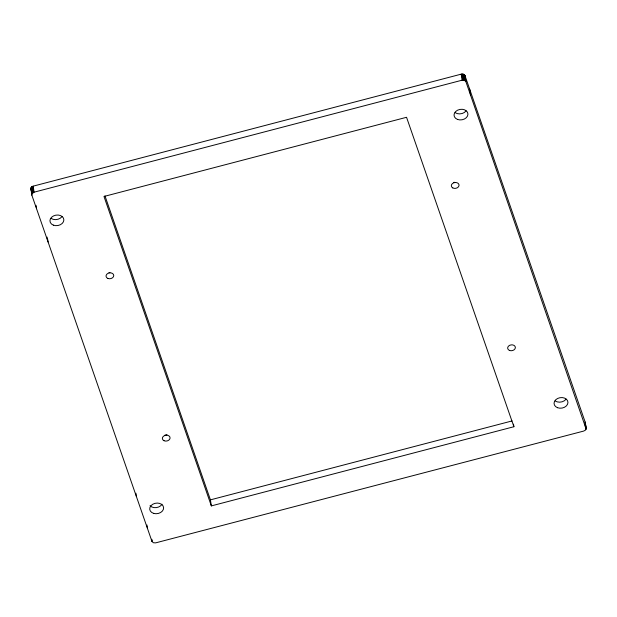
<?xml version="1.0" encoding="UTF-8"?>
<svg xmlns="http://www.w3.org/2000/svg" width="617" height="617" viewBox="0 0 617 617"><rect width="100%" height="100%" fill="white"/><g stroke="black" fill="none" stroke-linecap="round" stroke-linejoin="round"><path stroke-width="0.93" d="M586.119 428.962L465.881 81.645L464.454 80.295L462.11 80.187L34.074 192.188L31.937 193.831L31.86 195.211L151.959 541.394L153.332 542.729L155.615 542.875L583.713 431.067C587.993 430.126 585.348 424.951 585.132 421.989L464.963 75.606L463.537 74.256L461.2 74.156L33.164 186.157C30.372 186.658 30.418 189.997 31.883 191.879M513.506 424.141L513.899 426.733L211.346 505.901L210.428 499.863L512.056 420.941M513.899 426.733L406.549 117.292L103.988 196.468L211.346 505.901M104.975 195.89L210.428 499.863M585.132 421.989L586.15 428.73M585.278 424.018L586.057 429.193M585.194 425.337L585.456 427.064M469.653 89.11L470.563 95.141M464.963 75.606L465.881 81.645M464.748 75.174L465.658 81.213M464.431 74.804L465.341 80.835M464.023 74.495L464.933 80.526M463.537 74.256L464.454 80.295M463.005 74.102L463.915 80.133M462.418 74.025L463.336 80.063M461.817 74.04L462.727 80.079M461.2 74.156L462.11 80.187M151.774 539.235L152.037 540.955M151.697 539.674L151.959 541.394M146.946 524.998L147.463 528.445M135.91 493.184L136.426 496.631M47.71 239.435L48.095 242.018M47.062 237.082L47.578 240.53M33.164 186.157L34.074 192.188M36.025 205.276L36.542 208.723M32.578 186.357L33.488 192.396M32.061 186.635L32.971 192.674M31.621 186.974L32.539 193.013M31.274 187.367L32.184 193.399M31.027 187.792L31.937 193.831M30.881 188.247L31.86 195.211M454.721 182.316A3.887 2.938 -8.6 0 1 453.711 182.37M109.949 272.56A3.887 2.938 -8.6 0 1 108.947 272.722M166.968 434.661A3.887 2.938 -8.6 0 1 165.001 435.07M466.074 110.883A6.988 5.283 -8.6 0 1 455.115 112.61M566.082 399.16A6.988 5.283 -8.6 0 1 555.13 400.896M61.985 216.621A6.988 5.283 -8.6 0 1 51.026 218.349M162.032 504.243A6.988 5.283 -8.6 0 1 150.024 505.747M509.549 350.456A3.887 2.938 -8.6 0 0 515.372 347.564A3.887 2.938 -8.6 0 0 509.603 345.343A3.887 2.938 -8.6 0 0 509.549 350.456M557.475 407.69A6.988 5.283 -8.6 0 0 567.956 402.485A6.988 5.283 -8.6 0 0 557.575 398.489A6.988 5.283 -8.6 0 0 557.475 407.69M457.459 119.405A6.988 5.283 -8.6 0 0 467.948 114.207A6.988 5.283 -8.6 0 0 457.559 110.204A6.988 5.283 -8.6 0 0 457.459 119.405M452.785 187.915A3.887 2.938 -8.6 0 0 459.009 185.632A3.887 2.938 -8.6 0 0 453.765 182.794A3.887 2.938 -8.6 0 0 452.785 187.915M107.936 278.468A3.887 2.938 -8.6 0 0 113.759 275.575A3.887 2.938 -8.6 0 0 107.99 273.354A3.887 2.938 -8.6 0 0 107.936 278.468M53.37 225.143A6.988 5.283 -8.6 0 0 63.859 219.945A6.988 5.283 -8.6 0 0 53.471 215.942A6.988 5.283 -8.6 0 0 53.37 225.143M153.679 513.39A6.988 5.283 -8.6 0 0 163.598 507.529A6.988 5.283 -8.6 0 0 152.708 504.282A6.988 5.283 -8.6 0 0 153.679 513.39M164.029 440.715A3.887 2.938 -8.6 0 0 170.068 438.124A3.887 2.938 -8.6 0 0 164.546 435.587A3.887 2.938 -8.6 0 0 164.029 440.715"/></g></svg>
